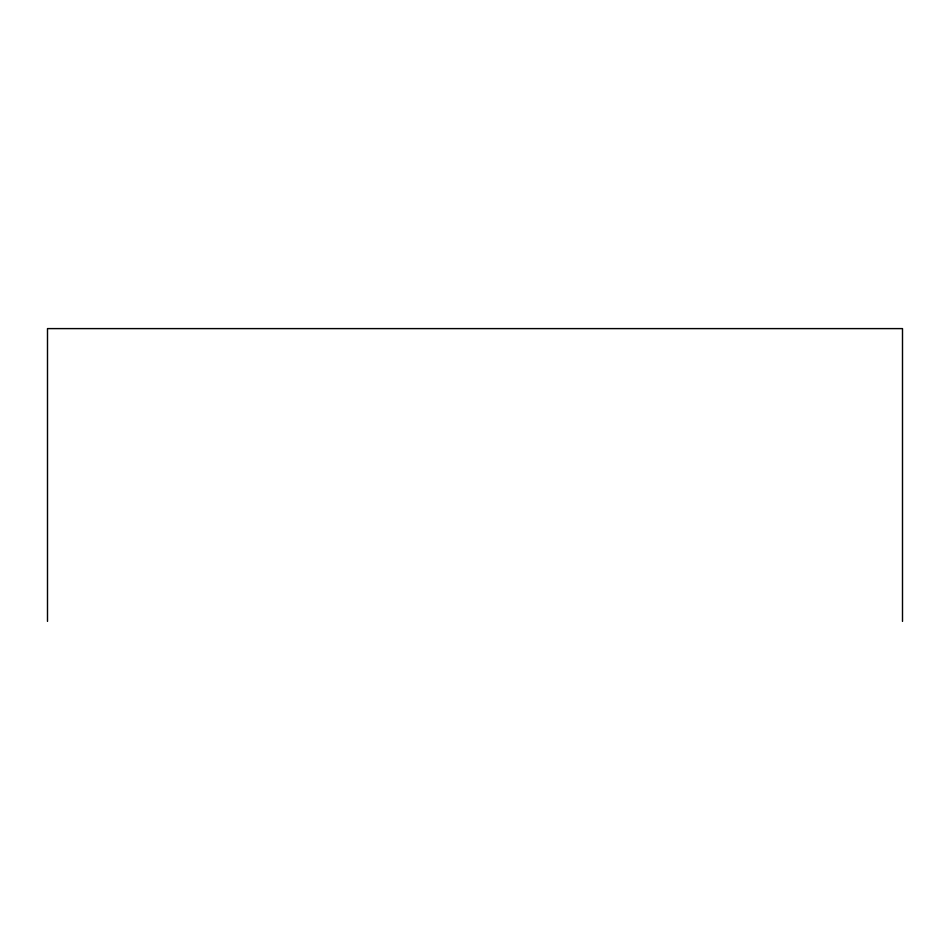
<?xml version="1.0" encoding="UTF-8"?>
<svg xmlns="http://www.w3.org/2000/svg" width="950" height="950" viewBox="0 0 950 950"><rect width="100%" height="100%" fill="white"/><g stroke="black" fill="none" stroke-linecap="round" stroke-linejoin="round"><path stroke-width="1.43" d="M902.5 621.395L902.5 328.605L47.5 328.605L47.5 621.395"/></g></svg>
